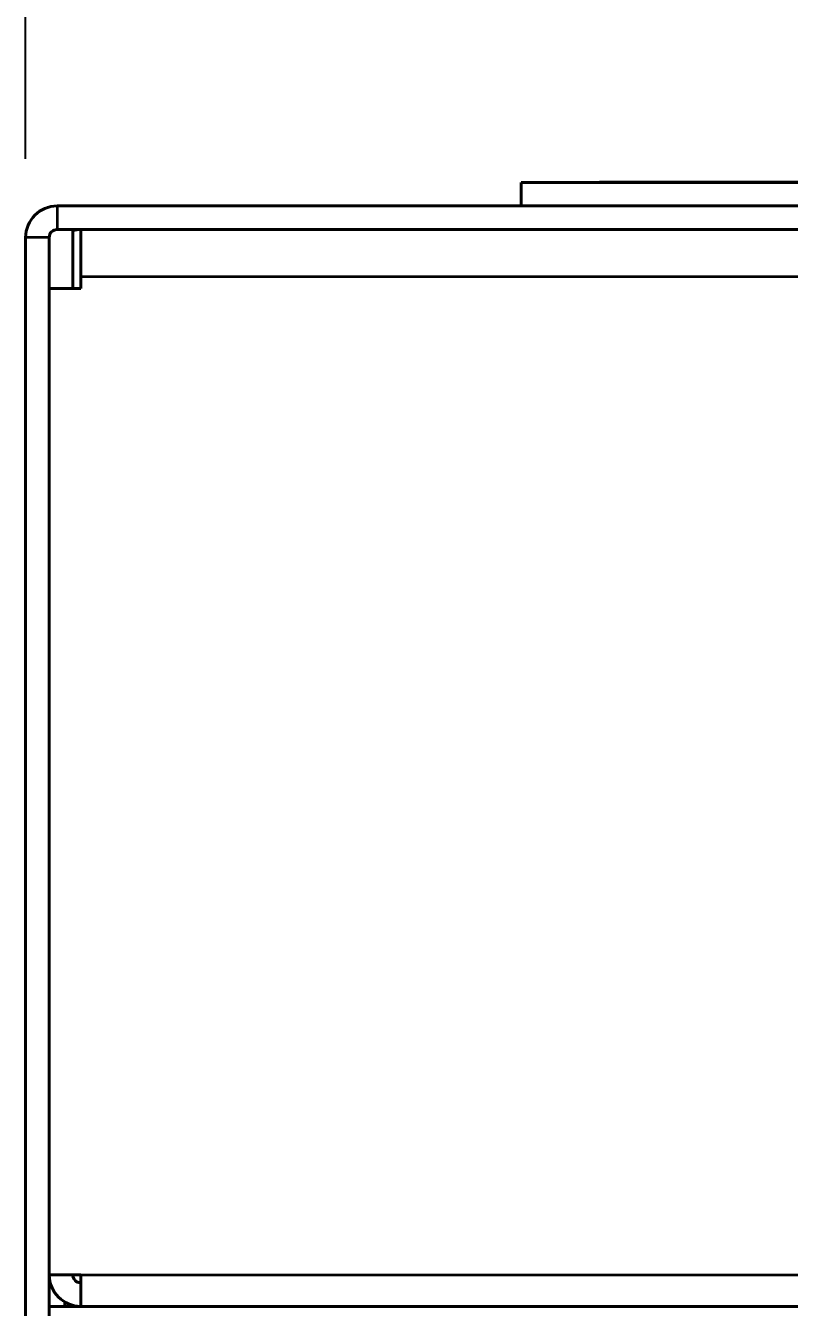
# Model space of a CAD drawing. Header units: millimetres. Extents: x 0 to 1682, y 0 to 1188.
# Drawn here: x 1272 to 1320.6, y 407.9 to 489.5 of the extents above; entities that cross this region are included whole.
import ezdxf

# ---------------------------------------------------------------- set-up
doc = ezdxf.new("R2010")
doc.units = ezdxf.units.MM
doc.header["$LTSCALE"] = 2
for name, color, linetype, lineweight in [('가시적인 것(ISO)', 3, 'Continuous', 40), ('가시적인 좁은 것(ISO)', 3, 'Continuous', 35), ('치수(ISO)', 2, 'Continuous', 25)]:
    doc.layers.add(name, color=color, linetype=linetype, lineweight=lineweight)
doc.styles.add('치수 텍스트_PSTEK_POSCO', font='isocp.shx')
doc.dimstyles.new('치수_PSTEK_POSCO', dxfattribs={"dimscale": 2, "dimtxt": 3.5, "dimasz": 2.5, "dimexe": 2, "dimexo": 2.5, "dimgap": 1, "dimtad": 1, "dimrnd": 1e-08, "dimdsep": 46, "dimtxsty": '치수 텍스트_PSTEK_POSCO', "dimcen": 0.09, "dimdle": 10, "dimclrd": 7, "dimclre": 7, "dimclrt": 2, "dimadec": 1, "dimazin": 2, "dimtfac": 1, "dimtmove": 0, "dimatfit": 3, "dimfxl": 0, "dimtolj": 1, "dimlwd": -1, "dimlwe": -1, "dimarcsym": 0})

# ---------------------------------------------------------------- blocks, each defined once
blk = doc.blocks.new('*D31')
at = {"layer": 'Defpoints', "color": 0, "transparency": 16777216}
for p in [(1272.012, 520.165), (1272.012, 475.995), (1495.012, 475.995)]:
    blk.add_point(p, dxfattribs=at)
at = {"layer": '치수(ISO)', "color": 7, "transparency": 16777216}
for p, q in [((1272.012, 480.995), (1272.012, 524.165)), ((1495.012, 480.995), (1495.012, 524.165)), ((1490.012, 520.165), (1277.012, 520.165))]:
    blk.add_line(p, q, dxfattribs=at)
for points in [[(1277.012, 520.998), (1277.012, 519.331), (1272.012, 520.165)], [(1490.012, 520.998), (1490.012, 519.331), (1495.012, 520.165)]]:
    blk.add_solid(points, dxfattribs=at)
at = {"layer": '치수(ISO)', "color": 2, "transparency": 16777216, "insert": (1373.478, 525.665), "char_height": 7, "attachment_point": 4, "style": '치수 텍스트_PSTEK_POSCO'}
blk.add_mtext('\\A1;223', dxfattribs=at)

msp = doc.modelspace()

# ---------------------------------------------------------------- linework, layer by layer
at = {"layer": '가시적인 것(ISO)'}
for p, q in [((1351.062, 479.495), (1303.512, 479.495)), ((1303.512, 479.495), (1303.512, 477.995)), ((1308.512, 479.505), (1313.512, 479.505)), ((1308.512, 479.495), (1308.512, 479.505)), ((1313.512, 479.505), (1351.062, 479.505)), ((1313.512, 479.495), (1313.512, 479.505)), ((1274.012, 477.995), (1493.012, 477.995)), ((1493.012, 476.495), (1274.012, 476.495)), ((1275.012, 476.495), (1275.012, 472.745)), ((1275.512, 476.495), (1275.512, 473.495)), ((1272.012, 475.995), (1272.012, 299.995)), ((1273.512, 312.995), (1273.512, 475.995)), ((1275.512, 473.495), (1275.512, 472.745)), ((1275.512, 472.745), (1273.512, 472.745)), ((1273.512, 409.995), (1273.512, 472.745)), ((1273.512, 409.995), (1275.512, 409.995)), ((1275.512, 407.995), (1275.512, 409.995)), ((1273.512, 407.995), (1275.512, 407.995)), ((1274.512, 408.263), (1274.512, 407.995)), ((1275.512, 407.995), (1491.512, 407.995)), ((1275.512, 407.995), (1275.512, 407.932)), ((1491.512, 407.995), (1275.512, 407.995))]:
    msp.add_line(p, q, dxfattribs=at)
for centre, radius, start, end in [((1274.012, 475.995), 2, 90, 180), ((1274.012, 475.995), 0.5, 90, 180), ((1275.512, 474.495), 2, 90, 104.47751), ((1275.512, 409.995), 2, 180, 270), ((1275.512, 409.995), 0.5, 180, 270)]:
    msp.add_arc(centre, radius, start, end, dxfattribs=at)
at = {"layer": '가시적인 좁은 것(ISO)'}
for p, q in [((1274.012, 477.995), (1274.012, 476.495)), ((1273.512, 475.995), (1272.012, 475.995)), ((1491.512, 473.495), (1275.512, 473.495)), ((1275.512, 409.995), (1491.512, 409.995))]:
    msp.add_line(p, q, dxfattribs=at)

# ---------------------------------------------------------------- dimensions: what is measured, and where the dimension line sits
at = {"layer": '치수(ISO)', "color": 7}
dim = msp.add_linear_dim(base=(1272.012, 520.165), p1=(1495.012, 475.995), p2=(1272.012, 475.995), dimstyle='치수_PSTEK_POSCO', override={"dimdec": 2, "dimtp": 0, "dimtm": 0, "dimtdec": 2, "dimtofl": 0, "dimatfit": 1}, dxfattribs=at)
dim.commit()
dim.dimension.update_dxf_attribs({"geometry": '*D31', "text_midpoint": (1380.012, 520.165), "dimtype": 160})

doc.saveas('drawing.dxf')
